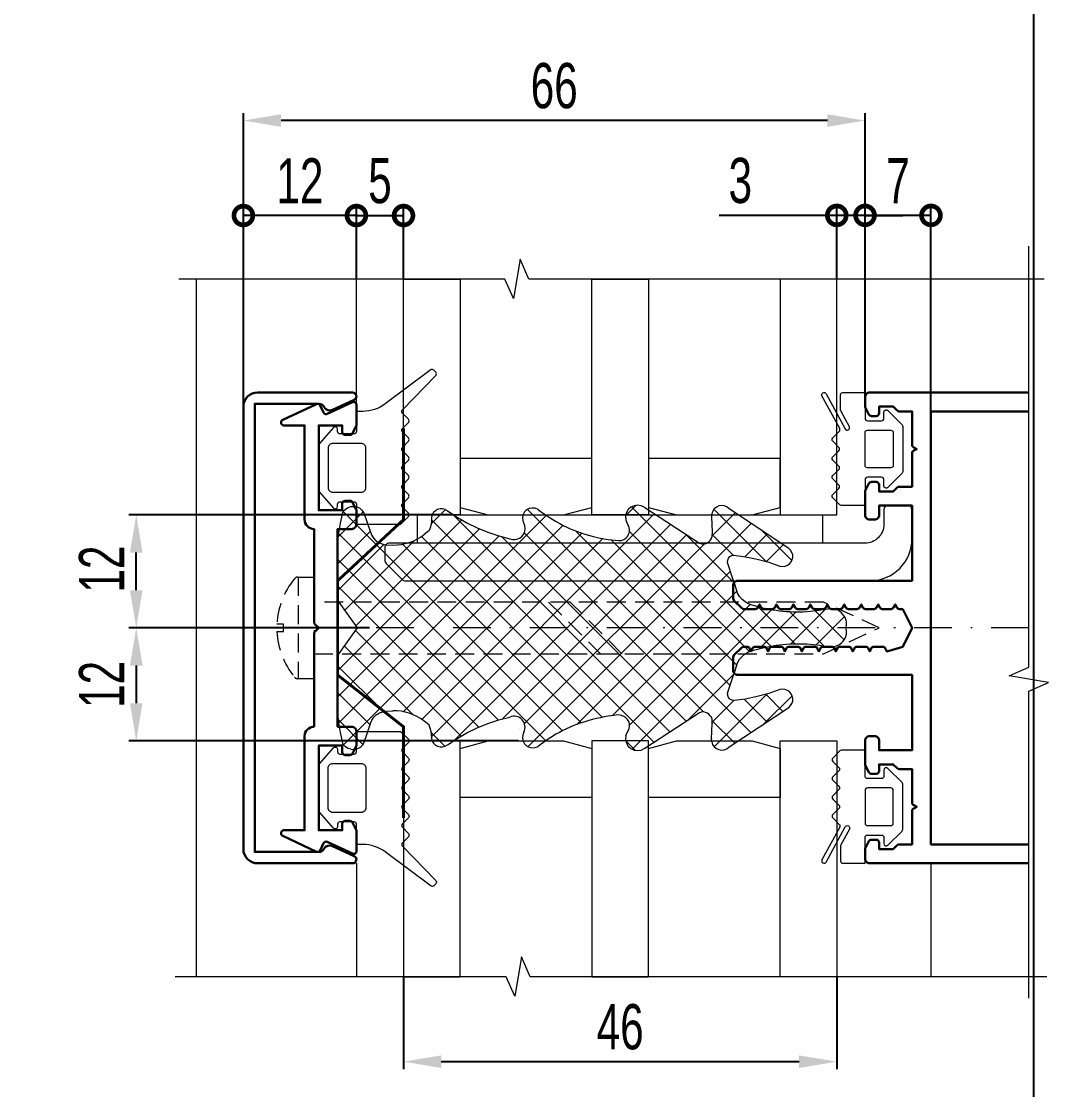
# Model space of a CAD drawing. Extents: x -37 to 8820, y -336 to 478.
# Drawn here: x 3477.8 to 3546, y 64.6 to 135.5 of the extents above; entities that cross this region are included whole.
import ezdxf

# ---------------------------------------------------------------- set-up
doc = ezdxf.new("R2010")
doc.units = 0
doc.header["$LTSCALE"] = 5
doc.linetypes.add('DASHDOT', pattern=[1, 0.5, -0.25, 0, -0.25])
doc.linetypes.add('HIDDEN', pattern=[0.375, 0.25, -0.125])
doc.layers.get('0').update_dxf_attribs({"linetype": 'CONTINUOUS', "lineweight": 30})
doc.layers.get('DEFPOINTS').update_dxf_attribs({"linetype": 'CONTINUOUS'})
for name, color, linetype, lineweight in [('1', 6, 'DASHDOT', 13), ('2', 3, 'HIDDEN', 13), ('Dimentions', 5, 'CONTINUOUS', 15), ('Glass', 5, 'CONTINUOUS', 20), ('Ал подклад', 7, 'CONTINUOUS', 20), ('Герлен', 7, 'CONTINUOUS', 60), ('Зигзаг', 1, 'CONTINUOUS', 15), ('Конструкции', 252, 'CONTINUOUS', 20), ('Подкладки', 1, 'CONTINUOUS', 20), ('Уплотнители', 1, 'CONTINUOUS', 20), ('Штриховка', 1, 'CONTINUOUS', 5)]:
    doc.layers.add(name, color=color, linetype=linetype, lineweight=lineweight)
doc.layers.add('Скрытые', color=14, linetype='CONTINUOUS', plot=False)
doc.styles.add('3', font='RUSS.SHX', dxfattribs={"width": 0.7, "height": 3})
doc.dimstyles.new('MX1_6', dxfattribs={"dimtxt": 3, "dimasz": 2.5, "dimexe": 0.5, "dimexo": 0, "dimgap": 0.8, "dimtad": 1, "dimlfac": 1.6, "dimdsep": 46, "dimtxsty": '3', "dimcen": 0, "dimclrd": 256, "dimclre": 256, "dimclrt": 256, "dimaunit": 1, "dimadec": 0, "dimazin": 0, "dimtfac": 1, "dimtmove": 0, "dimatfit": 1, "dimfxl": 1, "dimtvp": 1, "dimtolj": 1, "dimtzin": 0, "dimarcsym": 0})

# ---------------------------------------------------------------- blocks, each defined once
blk = doc.blocks.new('*D1373')
at = {"layer": 'DEFPOINTS', "color": 0, "linetype": 'Continuous', "transparency": 16777216}
for p in [(3485.462, 102.727), (3506.452, 102.727), (3500.93, 95.227)]:
    blk.add_point(p, dxfattribs=at)
at = {"layer": 'Dimentions', "linetype": 'Continuous', "lineweight": -2, "transparency": 16777216}
for p, q in [((3506.452, 102.727), (3484.962, 102.727)), ((3485.462, 97.727), (3485.462, 100.227)), ((3500.93, 95.227), (3484.962, 95.227))]:
    blk.add_line(p, q, dxfattribs=at)
at = {"layer": 'Dimentions', "linetype": 'Continuous', "transparency": 16777216}
for points in [[(3485.045, 100.227), (3485.878, 100.227), (3485.462, 102.727)], [(3485.045, 97.727), (3485.878, 97.727), (3485.462, 95.227)]]:
    blk.add_solid(points, dxfattribs=at)
at = {"layer": 'Dimentions', "linetype": 'Continuous', "transparency": 16777216, "insert": (3483.162, 99.133), "char_height": 3, "attachment_point": 5, "rotation": 90, "style": '3'}
blk.add_mtext('\\A1;12', dxfattribs=at)
blk = doc.blocks.new('*D1374')
at = {"layer": 'DEFPOINTS', "color": 0, "linetype": 'Continuous', "transparency": 16777216}
for p in [(3500.93, 95.227), (3485.462, 87.727), (3510.827, 87.727)]:
    blk.add_point(p, dxfattribs=at)
at = {"layer": 'Dimentions', "linetype": 'Continuous', "lineweight": -2, "transparency": 16777216}
for p, q in [((3500.93, 95.227), (3484.962, 95.227)), ((3485.462, 92.727), (3485.462, 90.227)), ((3510.827, 87.727), (3484.962, 87.727))]:
    blk.add_line(p, q, dxfattribs=at)
at = {"layer": 'Dimentions', "linetype": 'Continuous', "transparency": 16777216}
for points in [[(3485.045, 92.727), (3485.878, 92.727), (3485.462, 95.227)], [(3485.045, 90.227), (3485.878, 90.227), (3485.462, 87.727)]]:
    blk.add_solid(points, dxfattribs=at)
at = {"layer": 'Dimentions', "linetype": 'Continuous', "transparency": 16777216, "insert": (3483.162, 91.477), "char_height": 3, "attachment_point": 5, "rotation": 90, "style": '3'}
blk.add_mtext('\\A1;12', dxfattribs=at)
blk = doc.blocks.new('_DotSmall')
at = {"color": 0, "linetype": 'ByBlock', "const_width": 0.5}
blk.add_lwpolyline([(-0.0625, 0, 1), (0.0625, 0, 1)], format="xyb", close=True, dxfattribs=at)
blk = doc.blocks.new('*D1380')
at = {"layer": 'DEFPOINTS', "color": 0, "linetype": 'Continuous', "transparency": 16777216}
for p in [(3503.196, 122.601), (3500.071, 118.382), (3503.196, 118.382)]:
    blk.add_point(p, dxfattribs=at)
at = {"layer": 'Dimentions', "linetype": 'Continuous', "lineweight": -2, "transparency": 16777216}
for p, q in [((3500.071, 118.382), (3500.071, 123.101)), ((3503.196, 118.382), (3503.196, 123.101)), ((3500.071, 122.601), (3503.196, 122.601))]:
    blk.add_line(p, q, dxfattribs=at)
at = {"layer": 'Dimentions', "linetype": 'Continuous', "lineweight": -2, "transparency": 16777216, "xscale": 2.5, "yscale": 2.5, "zscale": 2.5, "rotation": 180}
blk.add_blockref('_DotSmall', (3500.071, 122.601), dxfattribs=at)
at = {"layer": 'Dimentions', "linetype": 'Continuous', "lineweight": -2, "transparency": 16777216, "xscale": 2.5, "yscale": 2.5, "zscale": 2.5}
blk.add_blockref('_DotSmall', (3503.196, 122.601), dxfattribs=at)
at = {"layer": 'Dimentions', "linetype": 'Continuous', "transparency": 16777216, "insert": (3501.633, 124.901), "char_height": 3, "attachment_point": 5, "style": '3'}
blk.add_mtext('\\A1;5', dxfattribs=at)
blk = doc.blocks.new('*D1381')
at = {"layer": 'DEFPOINTS', "color": 0, "linetype": 'Continuous', "transparency": 16777216}
for p in [(3503.196, 72.072), (3531.946, 72.072), (3503.196, 66.431)]:
    blk.add_point(p, dxfattribs=at)
at = {"layer": 'Dimentions', "linetype": 'Continuous', "lineweight": -2, "transparency": 16777216}
for p, q in [((3503.196, 72.072), (3503.196, 65.931)), ((3531.946, 72.072), (3531.946, 65.931)), ((3529.446, 66.431), (3505.696, 66.431))]:
    blk.add_line(p, q, dxfattribs=at)
at = {"layer": 'Dimentions', "linetype": 'Continuous', "transparency": 16777216}
for points in [[(3505.696, 66.848), (3505.696, 66.015), (3503.196, 66.431)], [(3529.446, 66.848), (3529.446, 66.015), (3531.946, 66.431)]]:
    blk.add_solid(points, dxfattribs=at)
at = {"layer": 'Dimentions', "linetype": 'Continuous', "transparency": 16777216, "insert": (3517.571, 68.731), "char_height": 3, "attachment_point": 5, "style": '3'}
blk.add_mtext('\\A1;46', dxfattribs=at)
blk = doc.blocks.new('*D1382')
at = {"layer": 'DEFPOINTS', "color": 0, "linetype": 'Continuous', "transparency": 16777216}
for p in [(3531.946, 122.61), (3531.946, 118.382), (3533.821, 110.54)]:
    blk.add_point(p, dxfattribs=at)
at = {"layer": 'Dimentions', "linetype": 'Continuous', "lineweight": -2, "transparency": 16777216}
for p, q in [((3531.946, 118.382), (3531.946, 123.11)), ((3533.821, 110.54), (3533.821, 123.11)), ((3531.946, 122.61), (3524.146, 122.61)), ((3533.821, 122.61), (3531.946, 122.61)), ((3533.821, 122.61), (3536.321, 122.61))]:
    blk.add_line(p, q, dxfattribs=at)
at = {"layer": 'Dimentions', "linetype": 'Continuous', "lineweight": -2, "transparency": 16777216, "xscale": 2.5, "yscale": 2.5, "zscale": 2.5}
blk.add_blockref('_DotSmall', (3531.946, 122.61), dxfattribs=at)
at = {"layer": 'Dimentions', "linetype": 'Continuous', "lineweight": -2, "transparency": 16777216, "xscale": 2.5, "yscale": 2.5, "zscale": 2.5, "rotation": 180}
blk.add_blockref('_DotSmall', (3533.821, 122.61), dxfattribs=at)
at = {"layer": 'Dimentions', "linetype": 'Continuous', "transparency": 16777216, "insert": (3525.546, 124.91), "char_height": 3, "attachment_point": 5, "style": '3'}
blk.add_mtext('\\A1;3', dxfattribs=at)
blk = doc.blocks.new('*D1383')
at = {"layer": 'DEFPOINTS', "color": 0, "linetype": 'Continuous', "transparency": 16777216}
for p in [(3492.571, 128.906), (3533.821, 118.84), (3492.571, 108.164)]:
    blk.add_point(p, dxfattribs=at)
at = {"layer": 'Dimentions', "linetype": 'Continuous', "lineweight": -2, "transparency": 16777216}
for p, q in [((3492.571, 108.164), (3492.571, 129.406)), ((3533.821, 118.84), (3533.821, 129.406)), ((3531.321, 128.906), (3495.071, 128.906))]:
    blk.add_line(p, q, dxfattribs=at)
at = {"layer": 'Dimentions', "linetype": 'Continuous', "transparency": 16777216}
for points in [[(3495.071, 129.322), (3495.071, 128.489), (3492.571, 128.906)], [(3531.321, 129.322), (3531.321, 128.489), (3533.821, 128.906)]]:
    blk.add_solid(points, dxfattribs=at)
at = {"layer": 'Dimentions', "linetype": 'Continuous', "transparency": 16777216, "insert": (3513.196, 131.206), "char_height": 3, "attachment_point": 5, "style": '3'}
blk.add_mtext('\\A1;66', dxfattribs=at)
blk = doc.blocks.new('*D1384')
at = {"layer": 'DEFPOINTS', "color": 0, "linetype": 'Continuous', "transparency": 16777216}
for p in [(3492.571, 122.601), (3500.071, 118.382), (3492.571, 108.164)]:
    blk.add_point(p, dxfattribs=at)
at = {"layer": 'Dimentions', "linetype": 'Continuous', "lineweight": -2, "transparency": 16777216}
for p, q in [((3492.571, 108.164), (3492.571, 123.101)), ((3500.071, 118.382), (3500.071, 123.101)), ((3500.071, 122.601), (3492.571, 122.601))]:
    blk.add_line(p, q, dxfattribs=at)
at = {"layer": 'Dimentions', "linetype": 'Continuous', "lineweight": -2, "transparency": 16777216, "xscale": 2.5, "yscale": 2.5, "zscale": 2.5, "rotation": 180}
blk.add_blockref('_DotSmall', (3492.571, 122.601), dxfattribs=at)
at = {"layer": 'Dimentions', "linetype": 'Continuous', "lineweight": -2, "transparency": 16777216, "xscale": 2.5, "yscale": 2.5, "zscale": 2.5}
blk.add_blockref('_DotSmall', (3500.071, 122.601), dxfattribs=at)
at = {"layer": 'Dimentions', "linetype": 'Continuous', "transparency": 16777216, "insert": (3496.321, 124.901), "char_height": 3, "attachment_point": 5, "style": '3'}
blk.add_mtext('\\A1;12', dxfattribs=at)
blk = doc.blocks.new('*D1385')
at = {"layer": 'DEFPOINTS', "color": 0, "linetype": 'Continuous', "transparency": 16777216}
for p in [(3533.821, 122.61), (3533.821, 118.84), (3538.196, 109.602)]:
    blk.add_point(p, dxfattribs=at)
at = {"layer": 'Dimentions', "linetype": 'Continuous', "lineweight": -2, "transparency": 16777216}
for p, q in [((3533.821, 118.84), (3533.821, 123.11)), ((3538.196, 109.602), (3538.196, 123.11)), ((3538.196, 122.61), (3533.821, 122.61))]:
    blk.add_line(p, q, dxfattribs=at)
at = {"layer": 'Dimentions', "linetype": 'Continuous', "lineweight": -2, "transparency": 16777216, "xscale": 2.5, "yscale": 2.5, "zscale": 2.5, "rotation": 180}
blk.add_blockref('_DotSmall', (3533.821, 122.61), dxfattribs=at)
at = {"layer": 'Dimentions', "linetype": 'Continuous', "lineweight": -2, "transparency": 16777216, "xscale": 2.5, "yscale": 2.5, "zscale": 2.5}
blk.add_blockref('_DotSmall', (3538.196, 122.61), dxfattribs=at)
at = {"layer": 'Dimentions', "linetype": 'Continuous', "transparency": 16777216, "insert": (3536.008, 124.91), "char_height": 3, "attachment_point": 5, "style": '3'}
blk.add_mtext('\\A1;7', dxfattribs=at)
blk = doc.blocks.new('8')
at = {"layer": 'Уплотнители'}
for points in [[(4.564, -0.453), (4.374, -0.399), (4.197, -0.29), (4.061, -0.14), (3.871, 0.649), (3.735, 1.451), (3.68, 2.268), (3.68, 5.737), (5, 7.6), (3.68, 9.464), (3.68, 12.933), (3.735, 13.749), (3.871, 14.552), (4.061, 15.341), (4.197, 15.49), (4.374, 15.599), (4.564, 15.667), (4.768, 15.667), (4.959, 15.626), (5.149, 15.545), (5.299, 15.409), (5.421, 15.245), (5.653, 14.606), (5.857, 13.953), (5.952, 13.735), (6.088, 13.531), (6.251, 13.368), (6.455, 13.246), (6.673, 13.164), (6.904, 13.123), (7.353, 13.096)], [(5.421, 15.245), (5.421, 15.232)], [(10.822, 15.449), (10.972, 15.368), (11.611, 14.946), (12.264, 14.565), (12.944, 14.239), (13.651, 13.953), (14.372, 13.708), (15.107, 13.518), (15.297, 13.463)], [(16.998, 15.463), (17.134, 15.354), (17.719, 14.946)], [(24.058, 15.585), (27.69, 13.218), (27.853, 13.178)], [(28.506, 15.164), (28.493, 14.973), (28.533, 13.953), (28.547, 13.79)], [(28.493, 14.973), (28.493, 14.96)], [(33.73, 12.756), (33.621, 12.878), (29.663, 15.504)], [(9.91, 14.756), (9.91, 14.769), (9.91, 14.688), (9.897, 14.47), (9.829, 14.252), (9.747, 14.062), (9.407, 13.776)], [(9.91, 14.688), (9.91, 14.674)], [(15.964, 14.701), (16.032, 14.538), (16.1, 14.347)], [(22.806, 14.769), (22.874, 14.579), (22.97, 14.429)], [(5.857, 13.953), (5.857, 13.939)], [(28.533, 13.953), (28.533, 13.939)], [(21.637, 13.463), (22.344, 13.395), (22.521, 13.409)], [(27.69, 13.218), (27.69, 13.205)], [(37.457, 7.369), (37.43, 7.6), (37.457, 7.831)], [(37.43, 7.6), (37.43, 7.587)], [(30.207, 5.288), (30.207, 5.274)], [(29.894, 4.267), (29.894, 4.254)], [(3.68, 3.084), (3.68, 3.07)], [(29.554, 3.261), (29.554, 3.247)], [(29.663, -0.303), (33.621, 2.322), (33.73, 2.445)], [(5.421, -0.045), (5.653, 0.594), (5.857, 1.247), (5.952, 1.465), (6.088, 1.669), (6.251, 1.832), (6.455, 1.955), (6.673, 2.036), (6.904, 2.077), (7.353, 2.104)], [(9.91, 0.418), (9.91, 0.431), (9.91, 0.513), (9.897, 0.73), (9.829, 0.948), (9.747, 1.139), (9.407, 1.424)], [(10.822, -0.249), (10.972, -0.154), (11.611, 0.254), (12.264, 0.635), (12.944, 0.962), (13.651, 1.247), (14.372, 1.492), (15.107, 1.683)], [(22.521, 1.792), (22.344, 1.819), (21.637, 1.737)], [(24.058, -0.385), (27.69, 1.982), (27.853, 2.023)], [(28.506, 0.037), (28.493, 0.227), (28.533, 1.247), (28.547, 1.424)], [(22.806, 0.431), (22.874, 0.622), (22.97, 0.771)], [(28.533, 1.247), (28.533, 1.234)], [(9.91, 0.513), (9.91, 0.499)], [(16.032, 0.662), (16.032, 0.676), (15.964, 0.499)], [(17.719, 0.254), (17.134, -0.154), (16.998, -0.263)], [(28.493, 0.227), (28.493, 0.214)]]:
    blk.add_lwpolyline(points, dxfattribs=at)
for points in [[(36.668, 8.838), (36.437, 8.865), (36.206, 8.838), (35.485, 8.729, -0.091156), (31.894, 8.92), (31.2, 9.11), (30.955, 9.192), (30.724, 9.328), (30.52, 9.491), (30.343, 9.682), (30.207, 9.913), (30.071, 10.43), (29.894, 10.933), (29.554, 11.94), (29.567, 12.089), (29.622, 12.225), (29.703, 12.334), (29.839, 12.402), (29.975, 12.429), (30.751, 12.321), (31.526, 12.157), (32.288, 11.953), (33.036, 11.695), (33.199, 11.668), (33.376, 11.695)], [(33.376, 3.506), (33.199, 3.533), (33.036, 3.506), (32.288, 3.247), (31.526, 3.043), (30.751, 2.88), (29.975, 2.771), (29.839, 2.798), (29.703, 2.866), (29.622, 2.989), (29.567, 3.111), (29.554, 3.261), (29.894, 4.267), (30.071, 4.771), (30.207, 5.288), (30.343, 5.519), (30.52, 5.709), (30.724, 5.873), (30.955, 6.009), (31.2, 6.09), (31.894, 6.281, -0.091156), (35.485, 6.471), (36.206, 6.362), (36.437, 6.335), (36.668, 6.362)]]:
    blk.add_lwpolyline(points, format="xyb", dxfattribs=at)
blk.add_arc((15.392, 1.016), 0.725, 331.99667, 113.16431, dxfattribs=at)
for points in [[(10.822, 15.449), (10.369, 15.667), (9.833, 15.267), (9.91, 14.769)], [(16.998, 15.463), (16.427, 15.767), (15.857, 15.321), (15.964, 14.701)], [(24.058, 15.585), (23.459, 16.04), (22.64, 15.46), (22.806, 14.769)], [(29.663, 15.504), (29.248, 15.908), (28.628, 15.716), (28.506, 15.164)], [(17.719, 14.946), (18.983, 14.136), (20.16, 13.714), (21.637, 13.463)], [(15.297, 13.463), (15.764, 13.391), (16.248, 13.874), (16.1, 14.347)], [(22.521, 13.409), (22.967, 13.534), (23.185, 14.019), (22.97, 14.429)], [(7.353, 13.096), (8.067, 13.091), (8.843, 13.335), (9.407, 13.776)], [(27.853, 13.178), (28.197, 13.147), (28.548, 13.438), (28.547, 13.79)], [(33.376, 11.695), (33.831, 11.794), (34.061, 12.406), (33.73, 12.756)], [(37.457, 7.831), (37.473, 8.291), (37.108, 8.76), (36.668, 8.838)], [(36.668, 6.362), (37.144, 6.495), (37.453, 6.867), (37.457, 7.369)], [(33.73, 2.445), (34.061, 2.795), (33.831, 3.407), (33.376, 3.506)], [(9.407, 1.424), (8.843, 1.865), (8.067, 2.11), (7.353, 2.104)], [(21.637, 1.737), (20.247, 1.506), (18.893, 1.044), (17.719, 0.254)], [(22.97, 0.771), (23.178, 1.188), (22.985, 1.656), (22.521, 1.792)], [(28.547, 1.424), (28.539, 1.77), (28.192, 2.053), (27.853, 2.023)], [(9.91, 0.431), (9.838, -0.072), (10.367, -0.465), (10.822, -0.249)], [(15.964, 0.499), (15.857, -0.121), (16.427, -0.566), (16.998, -0.263)], [(22.806, 0.431), (22.64, -0.26), (23.459, -0.84), (24.058, -0.385)], [(28.506, 0.037), (28.599, -0.505), (29.286, -0.692), (29.663, -0.303)], [(4.564, -0.453), (4.927, -0.512), (5.235, -0.363), (5.421, -0.045)]]:
    blk.add_open_spline(points, degree=3, dxfattribs=at)

msp = doc.modelspace()

# ---------------------------------------------------------------- hatches: boundary and pattern name
at = {"layer": 'Штриховка', "lineweight": 5}
h = msp.add_hatch(dxfattribs=at)
h.set_pattern_fill('NET', color=256, scale=10, angle=45, style=0)
h.set_pattern_definition([(45, (-3595.949, 2264.2506), (-0.88388348, 0.88388348), []), (135, (-3595.949, 2264.2506), (-0.88388348, -0.88388348), [])])
h.paths.add_polyline_path([(3501.936, 100.7693), (3501.8136, 100.7909), (3501.5959, 100.8726), (3501.3919, 100.995), (3501.2286, 101.1582), (3501.0926, 101.3623), (3500.9974, 101.5799), (3500.7933, 102.2329), (3500.5621, 102.8723), (3500.4396, 103.0355), (3500.29, 103.1715), (3500.0996, 103.2532), (3499.9091, 103.294), (3499.7051, 103.294), (3499.5146, 103.2259), (3499.3378, 103.1171), (3499.2017, 102.9675), (3499.0113, 102.1785), (3498.8753, 101.3759), (3498.8208, 100.5597), (3498.8208, 97.0908), (3500.1404, 95.2272), (3501.936, 95.2272)])
edge = h.paths.add_edge_path()
edge.add_line((3508.0847, 101.8656), (3507.4046, 102.1921))
edge.add_line((3507.4046, 102.1921), (3506.7516, 102.573))
edge.add_line((3506.7516, 102.573), (3506.1123, 102.9947))
edge.add_line((3506.1123, 102.9947), (3505.9626, 103.0763))
edge.add_spline(control_points=[(3505.9626, 103.0763), (3505.5099, 103.2944), (3504.9741, 102.8942), (3505.0512, 102.3961)], knot_values=[0, 0, 0, 0, 1, 1, 1, 1], degree=3, periodic=0)
edge.add_line((3505.0512, 102.3961), (3505.0512, 102.3825))
edge.add_line((3505.0512, 102.3825), (3505.0512, 102.3145))
edge.add_line((3505.0512, 102.3145), (3505.0376, 102.0969))
edge.add_line((3505.0376, 102.0969), (3504.9696, 101.8792))
edge.add_line((3504.9696, 101.8792), (3504.888, 101.6888))
edge.add_line((3504.888, 101.6888), (3504.5479, 101.4031))
edge.add_spline(control_points=[(3504.5479, 101.4031), (3503.9838, 100.9621), (3503.2077, 100.7175), (3502.4938, 100.7229)], knot_values=[0, 0, 0, 0, 1, 1, 1, 1], degree=3, periodic=0)
edge.add_line((3502.4938, 100.7229), (3502.0448, 100.7501))
edge.add_line((3502.0448, 100.7501), (3501.936, 100.7693))
edge.add_line((3501.936, 100.7693), (3501.936, 95.2272))
edge.add_line((3501.936, 95.2272), (3508.0847, 95.2272))
edge.add_line((3508.0847, 95.2272), (3508.0847, 101.8656))
edge = h.paths.add_edge_path()
edge.add_line((3525.0346, 98.56), (3524.6945, 99.5666))
edge.add_line((3524.6945, 99.5666), (3524.7081, 99.7163))
edge.add_line((3524.7081, 99.7163), (3524.7625, 99.8523))
edge.add_line((3524.7625, 99.8523), (3524.8441, 99.9611))
edge.add_line((3524.8441, 99.9611), (3524.9802, 100.0291))
edge.add_line((3524.9802, 100.0291), (3525.1162, 100.0564))
edge.add_line((3525.1162, 100.0564), (3525.8916, 99.9475))
edge.add_line((3525.8916, 99.9475), (3526.667, 99.7843))
edge.add_line((3526.667, 99.7843), (3527.4288, 99.5802))
edge.add_line((3527.4288, 99.5802), (3528.1769, 99.3218))
edge.add_line((3528.1769, 99.3218), (3528.3402, 99.2946))
edge.add_line((3528.3402, 99.2946), (3528.517, 99.3218))
edge.add_spline(control_points=[(3528.517, 99.3218), (3528.9718, 99.4209), (3529.2013, 100.0328), (3528.8707, 100.3828)], knot_values=[0, 0, 0, 0, 1, 1, 1, 1], degree=3, periodic=0)
edge.add_line((3528.8707, 100.3828), (3528.7619, 100.5053))
edge.add_line((3528.7619, 100.5053), (3524.8033, 103.1307))
edge.add_spline(control_points=[(3524.8033, 103.1307), (3524.3884, 103.5345), (3523.7683, 103.3429), (3523.647, 102.7906)], knot_values=[0, 0, 0, 0, 1, 1, 1, 1], degree=3, periodic=0)
edge.add_line((3523.647, 102.7906), (3523.6334, 102.6002))
edge.add_line((3523.6334, 102.6002), (3523.6742, 101.5799))
edge.add_line((3523.6742, 101.5799), (3523.6878, 101.4167))
edge.add_spline(control_points=[(3523.6878, 101.4167), (3523.6892, 101.0646), (3523.3375, 100.7744), (3522.9941, 100.8045)], knot_values=[0, 0, 0, 0, 1, 1, 1, 1], degree=3, periodic=0)
edge.add_line((3523.0139, 100.7996), (3522.8308, 100.8454))
edge.add_line((3522.8308, 100.8454), (3519.1987, 103.2123))
edge.add_spline(control_points=[(3519.1987, 103.2123), (3518.5997, 103.6669), (3517.781, 103.0872), (3517.9472, 102.3961)], knot_values=[0, 0, 0, 0, 1, 1, 1, 1], degree=3, periodic=0)
edge.add_line((3517.9472, 102.3961), (3518.0152, 102.2057))
edge.add_line((3518.0152, 102.2057), (3518.1104, 102.0561))
edge.add_spline(control_points=[(3518.1104, 102.0561), (3518.3256, 101.6457), (3518.1079, 101.161), (3517.6615, 101.0358)], knot_values=[0, 0, 0, 0, 1, 1, 1, 1], degree=3, periodic=0)
edge.add_line((3517.6615, 101.0358), (3517.4847, 101.0222))
edge.add_line((3517.4847, 101.0222), (3516.7773, 101.0902))
edge.add_spline(control_points=[(3516.7773, 101.0902), (3515.3011, 101.341), (3514.1237, 101.7624), (3512.8595, 102.573)], knot_values=[0, 0, 0, 0, 1, 1, 1, 1], degree=3, periodic=0)
edge.add_line((3512.8595, 102.573), (3512.2746, 102.9811))
edge.add_line((3512.2746, 102.9811), (3512.1386, 103.0899))
edge.add_spline(control_points=[(3512.1386, 103.0899), (3511.5674, 103.3937), (3510.9979, 102.948), (3511.1047, 102.3281)], knot_values=[0, 0, 0, 0, 1, 1, 1, 1], degree=3, periodic=0)
edge.add_line((3511.1047, 102.3281), (3511.1727, 102.1649))
edge.add_line((3511.1727, 102.1649), (3511.2407, 101.9744))
edge.add_spline(control_points=[(3511.2407, 101.9744), (3511.3888, 101.5013), (3510.9052, 101.0179), (3510.4381, 101.0902)], knot_values=[0, 0, 0, 0, 1, 1, 1, 1], degree=3, periodic=0)
edge.add_line((3510.4526, 101.0861), (3510.2477, 101.1446))
edge.add_line((3510.2477, 101.1446), (3509.5131, 101.3351))
edge.add_line((3509.5131, 101.3351), (3508.7921, 101.5799))
edge.add_line((3508.7921, 101.5799), (3508.0847, 101.8656))
edge.add_line((3508.0847, 101.8656), (3508.0847, 88.5887))
edge.add_line((3508.0847, 88.5887), (3508.7921, 88.8744))
edge.add_line((3508.7921, 88.8744), (3509.5131, 89.1192))
edge.add_line((3509.5131, 89.1192), (3510.2477, 89.3097))
edge.add_arc((3510.5328, 88.6433), 0.7248, -28.003331, 113.164313, ccw=False)
edge.add_line((3511.1727, 88.303), (3511.1047, 88.1262))
edge.add_spline(control_points=[(3511.1047, 88.1262), (3510.9979, 87.5063), (3511.5674, 87.0606), (3512.1386, 87.3644)], knot_values=[0, 0, 0, 0, 1, 1, 1, 1], degree=3, periodic=0)
edge.add_line((3512.1386, 87.3644), (3512.2746, 87.4732))
edge.add_line((3512.2746, 87.4732), (3512.8595, 87.8813))
edge.add_spline(control_points=[(3512.8595, 87.8813), (3514.034, 88.6712), (3515.3882, 89.1326), (3516.7773, 89.3641)], knot_values=[0, 0, 0, 0, 1, 1, 1, 1], degree=3, periodic=0)
edge.add_line((3516.7773, 89.3641), (3517.4847, 89.4457))
edge.add_line((3517.4847, 89.4457), (3517.6615, 89.4185))
edge.add_spline(control_points=[(3517.6615, 89.4185), (3518.1259, 89.2827), (3518.319, 88.8154), (3518.1104, 88.3983)], knot_values=[0, 0, 0, 0, 1, 1, 1, 1], degree=3, periodic=0)
edge.add_line((3518.1104, 88.3983), (3518.0152, 88.2486))
edge.add_line((3518.0152, 88.2486), (3517.9472, 88.0582))
edge.add_spline(control_points=[(3517.9472, 88.0582), (3517.781, 87.3671), (3518.5997, 86.7874), (3519.1987, 87.242)], knot_values=[0, 0, 0, 0, 1, 1, 1, 1], degree=3, periodic=0)
edge.add_line((3519.1987, 87.242), (3522.8308, 89.609))
edge.add_line((3522.8308, 89.609), (3522.9941, 89.6498))
edge.add_spline(control_points=[(3522.9941, 89.6498), (3523.3332, 89.6795), (3523.6797, 89.3974), (3523.6878, 89.0512)], knot_values=[0, 0, 0, 0, 1, 1, 1, 1], degree=3, periodic=0)
edge.add_line((3523.6878, 89.0512), (3523.6742, 88.8744))
edge.add_line((3523.6742, 88.8744), (3523.6334, 87.8541))
edge.add_line((3523.6334, 87.8541), (3523.647, 87.6637))
edge.add_spline(control_points=[(3523.647, 87.6637), (3523.74, 87.1223), (3524.4265, 86.9352), (3524.8033, 87.3236)], knot_values=[0, 0, 0, 0, 1, 1, 1, 1], degree=3, periodic=0)
edge.add_line((3524.8033, 87.3236), (3528.7619, 89.949))
edge.add_line((3528.7619, 89.949), (3528.8707, 90.0715))
edge.add_spline(control_points=[(3528.8707, 90.0715), (3529.2013, 90.4215), (3528.9718, 91.0335), (3528.517, 91.1325)], knot_values=[0, 0, 0, 0, 1, 1, 1, 1], degree=3, periodic=0)
edge.add_line((3528.517, 91.1325), (3528.3402, 91.1597))
edge.add_line((3528.3402, 91.1597), (3528.1769, 91.1325))
edge.add_line((3528.1769, 91.1325), (3527.4288, 90.8741))
edge.add_line((3527.4288, 90.8741), (3526.667, 90.67))
edge.add_line((3526.667, 90.67), (3525.8916, 90.5068))
edge.add_line((3525.8916, 90.5068), (3525.1162, 90.398))
edge.add_line((3525.1162, 90.398), (3524.9802, 90.4252))
edge.add_line((3524.9802, 90.4252), (3524.8441, 90.4932))
edge.add_line((3524.8441, 90.4932), (3524.7625, 90.6156))
edge.add_line((3524.7625, 90.6156), (3524.7081, 90.738))
edge.add_line((3524.7081, 90.738), (3524.6945, 90.8877))
edge.add_line((3524.6945, 90.8877), (3525.0346, 91.8943))
edge.add_line((3525.0346, 91.8943), (3525.2114, 92.3976))
edge.add_line((3525.2114, 92.3976), (3525.3474, 92.9146))
edge.add_line((3525.3474, 92.9146), (3525.4835, 93.1458))
edge.add_line((3525.4835, 93.1458), (3525.6603, 93.3363))
edge.add_line((3525.6603, 93.3363), (3525.8644, 93.4995))
edge.add_line((3525.8644, 93.4995), (3526.0956, 93.6356))
edge.add_line((3526.0956, 93.6356), (3526.3405, 93.7172))
edge.add_line((3526.3405, 93.7172), (3527.0343, 93.9076))
edge.add_arc((3529.3479, 84.2353), 9.9451, 82.618691, 103.452448, ccw=False)
edge.add_line((3530.6256, 94.0981), (3531.3465, 93.9892))
edge.add_line((3531.3465, 93.9892), (3531.5778, 93.962))
edge.add_line((3531.5778, 93.962), (3531.8091, 93.9892))
edge.add_spline(control_points=[(3531.8091, 93.9892), (3532.2843, 94.1217), (3532.5935, 94.4944), (3532.598, 94.9959)], knot_values=[0, 0, 0, 0, 1, 1, 1, 1], degree=3, periodic=0)
edge.add_line((3532.598, 94.9959), (3532.5708, 95.2272))
edge.add_line((3532.5708, 95.2272), (3532.598, 95.4584))
edge.add_spline(control_points=[(3532.598, 95.4584), (3532.6139, 95.9175), (3532.2491, 96.3866), (3531.8091, 96.4651)], knot_values=[0, 0, 0, 0, 1, 1, 1, 1], degree=3, periodic=0)
edge.add_line((3531.8091, 96.4651), (3531.5778, 96.4923))
edge.add_line((3531.5778, 96.4923), (3531.3465, 96.4651))
edge.add_line((3531.3465, 96.4651), (3530.6256, 96.3562))
edge.add_arc((3529.3479, 106.219), 9.9451, 256.547552, 277.381309, ccw=False)
edge.add_line((3527.0343, 96.5467), (3526.3405, 96.7371))
edge.add_line((3526.3405, 96.7371), (3526.0956, 96.8187))
edge.add_line((3526.0956, 96.8187), (3525.8644, 96.9548))
edge.add_line((3525.8644, 96.9548), (3525.6603, 97.118))
edge.add_line((3525.6603, 97.118), (3525.4835, 97.3085))
edge.add_line((3525.4835, 97.3085), (3525.3474, 97.5397))
edge.add_line((3525.3474, 97.5397), (3525.2114, 98.0567))
edge.add_line((3525.2114, 98.0567), (3525.0346, 98.56))
edge = h.paths.add_edge_path()
edge.add_line((3508.0847, 95.2272), (3501.936, 95.2272))
edge.add_line((3501.936, 95.2272), (3501.936, 89.685))
edge.add_line((3501.936, 89.685), (3502.0448, 89.7042))
edge.add_line((3502.0448, 89.7042), (3502.4938, 89.7314))
edge.add_spline(control_points=[(3502.4938, 89.7314), (3503.2077, 89.7368), (3503.984, 89.4922), (3504.5479, 89.0512)], knot_values=[0, 0, 0, 0, 1, 1, 1, 1], degree=3, periodic=0)
edge.add_line((3504.5479, 89.0512), (3504.888, 88.7655))
edge.add_line((3504.888, 88.7655), (3504.9696, 88.5751))
edge.add_line((3504.9696, 88.5751), (3505.0376, 88.3574))
edge.add_line((3505.0376, 88.3574), (3505.0512, 88.1398))
edge.add_line((3505.0512, 88.1398), (3505.0512, 88.1262))
edge.add_line((3505.0512, 88.1262), (3505.0512, 88.0582))
edge.add_spline(control_points=[(3505.0512, 88.0582), (3504.9784, 87.5546), (3505.508, 87.1619), (3505.9626, 87.378)], knot_values=[0, 0, 0, 0, 1, 1, 1, 1], degree=3, periodic=0)
edge.add_line((3505.9626, 87.378), (3506.1123, 87.4732))
edge.add_line((3506.1123, 87.4732), (3506.7516, 87.8813))
edge.add_line((3506.7516, 87.8813), (3507.4046, 88.2622))
edge.add_line((3507.4046, 88.2622), (3508.0847, 88.5887))
edge.add_line((3508.0847, 88.5887), (3508.0847, 95.2272))
edge = h.paths.add_edge_path()
edge.add_line((3501.936, 95.2272), (3500.1404, 95.2272))
edge.add_line((3500.1404, 95.2272), (3498.8208, 93.3635))
edge.add_line((3498.8208, 93.3635), (3498.8208, 93.3499))
edge.add_line((3498.8208, 93.3499), (3498.8208, 89.8946))
edge.add_line((3498.8208, 89.8946), (3498.8753, 89.0784))
edge.add_line((3498.8753, 89.0784), (3499.0113, 88.2758))
edge.add_line((3499.0113, 88.2758), (3499.2017, 87.4868))
edge.add_line((3499.2017, 87.4868), (3499.3378, 87.3372))
edge.add_line((3499.3378, 87.3372), (3499.5146, 87.2284))
edge.add_line((3499.5146, 87.2284), (3499.7051, 87.1739))
edge.add_spline(control_points=[(3499.7051, 87.1739), (3500.0678, 87.1145), (3500.3757, 87.2637), (3500.5621, 87.5821)], knot_values=[0, 0, 0, 0, 1, 1, 1, 1], degree=3, periodic=0)
edge.add_line((3500.5621, 87.5821), (3500.7933, 88.2214))
edge.add_line((3500.7933, 88.2214), (3500.9974, 88.8744))
edge.add_line((3500.9974, 88.8744), (3501.0926, 89.092))
edge.add_line((3501.0926, 89.092), (3501.2286, 89.2961))
edge.add_line((3501.2286, 89.2961), (3501.3919, 89.4593))
edge.add_line((3501.3919, 89.4593), (3501.5959, 89.5817))
edge.add_line((3501.5959, 89.5817), (3501.8136, 89.6634))
edge.add_line((3501.8136, 89.6634), (3501.936, 89.685))
edge.add_line((3501.936, 89.685), (3501.936, 95.2272))

# ---------------------------------------------------------------- linework, layer by layer
for points in [[(3492.5708, 80.5397), (3492.5708, 109.9147, -0.4142136), (3493.5083, 110.8522), (3499.8208, 110.8522, -0.8025849), (3499.9265, 110.3756), (3498.4898, 109.7056, -0.4015594), (3497.9168, 109.9002, 0.2797393), (3497.5841, 110.1022), (3493.3208, 110.1022), (3493.3208, 80.3522), (3497.5841, 80.3522, 0.2797393), (3497.9168, 80.5541, -0.4015594), (3498.4898, 80.7487), (3499.9265, 80.0787, -0.8025849), (3499.8208, 79.6022), (3493.5083, 79.6022, -0.4142136)], [(3497.2583, 88.6647), (3497.2583, 94.837, -0.1989124), (3497.3133, 94.9696), (3497.5708, 95.2272), (3497.3133, 95.4847, -0.1989124), (3497.2583, 95.6173), (3497.2583, 101.7897, -0.4142136), (3496.6333, 102.4147), (3496.6333, 108.6647), (3495.2583, 108.6647, -0.4142136), (3495.0708, 108.8522), (3495.0708, 108.8711, -0.2914734), (3495.1791, 109.0411), (3497.4169, 110.0846, -0.4142136), (3497.6661, 109.9939), (3497.8861, 109.5221, 0.4142136), (3498.1353, 109.4314), (3499.8041, 110.2096, -0.5486188), (3500.0708, 110.0397), (3500.0708, 108.7089, -0.1164338), (3500.051, 108.6251), (3499.8102, 108.1433, -0.284079), (3499.6425, 108.0397), (3499.3208, 108.0397, -0.4142136), (3499.1333, 108.2272), (3499.1333, 108.6647), (3497.5708, 108.6647), (3497.5708, 103.0397), (3499.1333, 103.0397), (3499.1333, 103.4772, -0.4142136), (3499.3208, 103.6647), (3499.6425, 103.6647, -0.284079), (3499.8102, 103.561), (3500.051, 103.0792, -0.1164338), (3500.0708, 102.9954), (3500.0708, 102.1022, -0.4142136), (3499.7583, 101.7897), (3498.8208, 101.7897), (3498.8208, 88.6647), (3499.7583, 88.6647, -0.4142136), (3500.0708, 88.3522), (3500.0708, 87.4589, -0.1164338), (3500.051, 87.3751), (3499.8102, 86.8933, -0.284079), (3499.6425, 86.7897), (3499.3208, 86.7897, -0.4142136), (3499.1333, 86.9772), (3499.1333, 87.4147), (3497.5708, 87.4147), (3497.5708, 81.7897), (3499.1333, 81.7897), (3499.1333, 82.2272, -0.4142136), (3499.3208, 82.4147), (3499.6425, 82.4147, -0.284079), (3499.8102, 82.311), (3500.051, 81.8292, -0.1164338), (3500.0708, 81.7454), (3500.0708, 80.4147, -0.5486188), (3499.8041, 80.2447), (3498.1353, 81.0229, 0.4142136), (3497.8861, 80.9322), (3497.6661, 80.4604, -0.4142136), (3497.4169, 80.3697), (3495.1791, 81.4132, -0.2914734), (3495.0708, 81.5832), (3495.0708, 81.6022, -0.4142136), (3495.2583, 81.7897), (3496.6333, 81.7897), (3496.6333, 88.0397, -0.4142136)]]:
    msp.add_lwpolyline(points, format="xyb", close=True)
msp.add_lwpolyline([(3544.686, 79.6022), (3534.1333, 79.6022, -0.4142136), (3533.8208, 79.9147), (3533.8208, 80.4954, -0.1164338), (3533.8406, 80.5792), (3534.0815, 81.061, -0.284079), (3534.2492, 81.1647), (3534.5708, 81.1647, -0.4142136), (3534.7583, 80.9772), (3534.7583, 80.5397), (3535.6958, 80.5397), (3535.9534, 80.7972, -0.1989124), (3536.086, 80.8522), (3536.9458, 80.8522), (3536.9458, 83.08, -0.284079), (3537.0495, 83.2477), (3537.2583, 83.3522), (3537.0495, 83.4566, -0.284079), (3536.9458, 83.6243), (3536.9458, 85.8522), (3536.086, 85.8522, -0.1989124), (3535.9534, 85.9071), (3535.6958, 86.1647), (3534.7583, 86.1647), (3534.7583, 85.7272, -0.4142136), (3534.5708, 85.5397), (3534.2492, 85.5397, -0.284079), (3534.0815, 85.6433), (3533.8406, 86.1251, -0.1164338), (3533.8208, 86.2089), (3533.8208, 87.7272, -0.4142136), (3534.1333, 88.0397), (3534.4458, 88.0397, -0.4142136), (3534.7583, 87.7272), (3534.7583, 87.1022), (3536.9458, 87.1022), (3536.9458, 92.1022), (3525.3833, 92.1022, -0.4142136), (3525.0708, 92.4147), (3525.0708, 93.2745, -0.1989124), (3525.1258, 93.4071), (3525.6409, 93.9222, -0.1989124), (3525.7735, 93.9772), (3525.9862, 93.9772, -0.284079), (3526.1539, 93.8735), (3526.2583, 93.6647), (3526.3628, 93.8735, -0.284079), (3526.5305, 93.9772), (3527.1112, 93.9772, -0.284079), (3527.2789, 93.8735), (3527.3833, 93.6647), (3527.4878, 93.8735, -0.284079), (3527.6555, 93.9772), (3528.2362, 93.9772, -0.284079), (3528.4039, 93.8735), (3528.5083, 93.6647), (3528.6128, 93.8735, -0.284079), (3528.7805, 93.9772), (3529.3612, 93.9772, -0.284079), (3529.5289, 93.8735), (3529.6333, 93.6647), (3529.7378, 93.8735, -0.284079), (3529.9055, 93.9772), (3530.4862, 93.9772, -0.284079), (3530.6539, 93.8735), (3530.7583, 93.6647), (3530.8628, 93.8735, -0.284079), (3531.0305, 93.9772), (3531.6112, 93.9772, -0.284079), (3531.7789, 93.8735), (3531.8833, 93.6647), (3531.9878, 93.8735, -0.284079), (3532.1555, 93.9772), (3532.7362, 93.9772, -0.284079), (3532.9039, 93.8735), (3533.0083, 93.6647), (3533.1128, 93.8735, -0.284079), (3533.2805, 93.9772), (3533.8612, 93.9772, -0.284079), (3534.0289, 93.8735), (3534.1333, 93.6647), (3534.2378, 93.8735, -0.284079), (3534.4055, 93.9772), (3534.9862, 93.9772, -0.284079), (3535.1539, 93.8735), (3535.2583, 93.6647), (3536.3208, 93.9772), (3536.9458, 95.2272), (3536.3208, 96.4772), (3536.093, 96.4772, -0.284079), (3535.9253, 96.5808), (3535.8208, 96.7897), (3535.7164, 96.5808, -0.284079), (3535.5487, 96.4772), (3534.968, 96.4772, -0.284079), (3534.8003, 96.5808), (3534.6958, 96.7897), (3534.5914, 96.5808, -0.284079), (3534.4237, 96.4772), (3533.843, 96.4772, -0.284079), (3533.6753, 96.5808), (3533.5708, 96.7897), (3533.4664, 96.5808, -0.284079), (3533.2987, 96.4772), (3532.718, 96.4772, -0.284079), (3532.5503, 96.5808), (3532.4458, 96.7897), (3532.3414, 96.5808, -0.284079), (3532.1737, 96.4772), (3531.593, 96.4772, -0.284079), (3531.4253, 96.5808), (3531.3208, 96.7897), (3531.2164, 96.5808, -0.284079), (3531.0487, 96.4772), (3530.468, 96.4772, -0.284079), (3530.3003, 96.5808), (3530.1958, 96.7897), (3530.0914, 96.5808, -0.284079), (3529.9237, 96.4772), (3529.343, 96.4772, -0.284079), (3529.1753, 96.5808), (3529.0708, 96.7897), (3528.9664, 96.5808, -0.284079), (3528.7987, 96.4772), (3528.218, 96.4772, -0.284079), (3528.0503, 96.5808), (3527.9458, 96.7897), (3527.8414, 96.5808, -0.284079), (3527.6737, 96.4772), (3527.093, 96.4772, -0.284079), (3526.9253, 96.5808), (3526.8208, 96.7897), (3526.7164, 96.5808, -0.284079), (3526.5487, 96.4772), (3525.7735, 96.4772, -0.1989124), (3525.6409, 96.5321), (3525.1258, 97.0472, -0.1989124), (3525.0708, 97.1798), (3525.0708, 98.0397, -0.4142136), (3525.3833, 98.3522), (3536.9458, 98.3522), (3536.9458, 103.3522), (3534.7583, 103.3522), (3534.7583, 102.7272, -0.4142136), (3534.4458, 102.4147), (3534.1333, 102.4147, -0.4142136), (3533.8208, 102.7272), (3533.8208, 104.2454, -0.1164338), (3533.8406, 104.3292), (3534.0815, 104.811, -0.284079), (3534.2492, 104.9147), (3534.5708, 104.9147, -0.4142136), (3534.7583, 104.7272), (3534.7583, 104.2897), (3535.6958, 104.2897), (3535.9534, 104.5472, -0.1989124), (3536.086, 104.6022), (3536.9458, 104.6022), (3536.9458, 106.83, -0.284079), (3537.0495, 106.9977), (3537.2583, 107.1022), (3537.0495, 107.2066, -0.284079), (3536.9458, 107.3743), (3536.9458, 109.6022), (3536.086, 109.6022, -0.1989124), (3535.9534, 109.6571), (3535.6958, 109.9147), (3534.7583, 109.9147), (3534.7583, 109.4772, -0.4142136), (3534.5708, 109.2897), (3534.2492, 109.2897, -0.284079), (3534.0815, 109.3933), (3533.8406, 109.8751, -0.1164338), (3533.8208, 109.9589), (3533.8208, 110.5397, -0.4142136), (3534.1333, 110.8522), (3544.686, 110.8522)], format="xyb")
msp.add_lwpolyline([(3544.686, 80.8522), (3538.1958, 80.8522), (3538.1958, 109.6022), (3544.686, 109.6022)])
at = {"layer": '1'}
msp.add_line((3544.686, 95.2272), (3492.5708, 95.2272), dxfattribs=at)
at = {"layer": '2'}
msp.add_line((3496.2023, 98.6022), (3496.2023, 91.8522), dxfattribs=at)
msp.add_lwpolyline([(3494.7955, 95.4728, -0.1618489), (3495.9612, 98.4885, -0.2238875), (3496.2023, 98.6022), (3497.2583, 98.6022), (3497.2583, 91.8522), (3496.2023, 91.8522, -0.2238875), (3495.9612, 91.9658, -0.1618489), (3494.7955, 94.9815), (3495.2332, 94.9815), (3495.2332, 95.4728)], format="xyb", close=True, dxfattribs=at)
for points in [[(3497.2583, 93.5084), (3531.0725, 93.5084), (3534.7583, 95.2272), (3531.0725, 96.9459), (3497.2583, 96.9459)], [(3512.8243, 96.9459), (3516.2618, 93.5084), (3517.6941, 93.5084), (3514.2566, 96.9459)]]:
    msp.add_lwpolyline(points, close=True, dxfattribs=at)
at = {"layer": 'Glass'}
for points in [[(3506.9458, 118.3825), (3506.9458, 102.7272), (3503.1958, 102.7272), (3503.1958, 118.3825)], [(3519.4458, 118.3825), (3519.4458, 102.7272), (3515.6958, 102.7272), (3515.6958, 118.3825)], [(3528.1958, 118.3825), (3528.1958, 102.7272), (3531.9458, 102.7272), (3531.9458, 118.3825)], [(3515.6958, 103.2296), (3515.6958, 106.4772), (3506.9458, 106.4772), (3506.9458, 103.2296), (3508.8208, 102.7272), (3513.8208, 102.7272)], [(3528.1958, 103.2296), (3528.1958, 106.4772), (3519.4458, 106.4772), (3519.4458, 103.2296), (3521.3208, 102.7272), (3526.3208, 102.7272)], [(3506.9458, 72.0719), (3506.9458, 87.7272), (3503.1958, 87.7272), (3503.1958, 72.0719)], [(3515.6958, 87.2247), (3515.6958, 83.9772), (3506.9458, 83.9772), (3506.9458, 87.2247), (3508.8208, 87.7272), (3513.8208, 87.7272)], [(3519.4458, 72.0718), (3519.4458, 87.7272), (3515.6958, 87.7272), (3515.6958, 72.0718)], [(3528.1958, 87.2247), (3528.1958, 83.9772), (3519.4458, 83.9772), (3519.4458, 87.2247), (3521.3208, 87.7272), (3526.3208, 87.7272)], [(3528.1958, 72.0719), (3528.1958, 87.7272), (3531.9458, 87.7272), (3531.9458, 72.0719)]]:
    msp.add_lwpolyline(points, close=True, dxfattribs=at)
at = {"layer": 'Ал подклад'}
msp.add_lwpolyline([(3503.3253, 98.3521), (3534.1333, 98.3521, 0.4142136), (3536.9458, 101.1646), (3536.9458, 103.0396, 0.4142136), (3536.6333, 103.3521), (3535.3833, 103.3521, 0.4142136), (3535.0708, 103.0396), (3535.0708, 102.1021, -0.4142136), (3533.8208, 100.8521), (3502.2583, 100.8521, 0.4142136), (3501.9458, 100.5396), (3501.9458, 99.7316, 0.1989124), (3502.0374, 99.5106), (3503.1043, 98.4437, 0.1989124)], format="xyb", close=True, dxfattribs=at)
at = {"layer": 'Герлен', "ltscale": 2, "const_width": 0.1875}
msp.add_lwpolyline([(3503.1958, 82.6022), (3503.1958, 88.6647), (3498.8208, 92.1022), (3498.8208, 98.3522), (3503.1958, 102.4147), (3503.1958, 108.4772)], dxfattribs=at)
at = {"layer": 'Зигзаг'}
for points in [[(3544.686, 70.6373), (3544.686, 91.0313), (3546.0039, 91.6121), (3543.3912, 92.0478), (3544.686, 92.6303), (3544.686, 120.5569)], [(3545.7118, 118.3824), (3511.5118, 118.3824), (3510.931, 119.7003), (3510.4954, 117.0876), (3509.9129, 118.3824), (3488.2882, 118.3824)], [(3545.8834, 72.0719), (3511.6048, 72.0719), (3511.024, 73.3898), (3510.5883, 70.7771), (3510.0058, 72.0719), (3488.0434, 72.0719)]]:
    msp.add_lwpolyline(points, dxfattribs=at)
at = {"layer": 'Конструкции'}
for p, q in [((3500.0708, 109.6022), (3500.0708, 118.3824)), ((3538.1958, 118.3824), (3538.1958, 110.8522)), ((3500.0708, 79.6022), (3500.0708, 72.0719)), ((3500.0708, 79.6022), (3500.0708, 72.0719)), ((3538.1958, 79.6022), (3538.1958, 72.0719))]:
    msp.add_line(p, q, dxfattribs=at)
msp.add_lwpolyline([(3489.4458, 118.3824), (3489.4458, 72.0719)], dxfattribs=at)
at = {"layer": 'Подкладки'}
msp.add_lwpolyline([(3504.1333, 102.7271), (3531.0083, 102.7271), (3531.0083, 100.8521), (3504.1333, 100.8521)], close=True, dxfattribs=at)
at = {"layer": 'Скрытые', "linetype": 'Continuous'}
msp.add_lwpolyline([(3380, 10), (3380, 287), (3545, 287), (3545, 10)], close=True, dxfattribs=at)
at = {"layer": 'Уплотнители'}
for points in [[(3498.8208, 103.4459, -0.4142136), (3498.9771, 103.6022), (3499.9146, 103.6022, -0.4142136), (3500.0708, 103.4459), (3500.0708, 102.1022), (3502.9588, 102.1022, 0.1989124), (3503.0472, 102.1388), (3503.5251, 102.6167, 0.4142136), (3503.5251, 102.8376), (3503.121, 103.2417, -0.4142136), (3503.121, 103.4626), (3503.5251, 103.8667, 0.4142136), (3503.5251, 104.0876), (3503.121, 104.4917, -0.4142136), (3503.121, 104.7126), (3503.5251, 105.1167, 0.4142136), (3503.5251, 105.3376), (3503.121, 105.7417, -0.4142136), (3503.121, 105.9626), (3503.5251, 106.3667, 0.4142136), (3503.5251, 106.5876), (3503.121, 106.9917, -0.4142136), (3503.121, 107.2126), (3503.5251, 107.6167, 0.4142136), (3503.5251, 107.8376), (3503.121, 108.2417, -0.4142136), (3503.121, 108.4626), (3503.5251, 108.8667, 0.4142136), (3503.5251, 109.0876), (3503.121, 109.4917, -0.4142136), (3503.121, 109.7126), (3505.3354, 111.9917, 0.4142136), (3505.3354, 112.2126), (3505.204, 112.344, 0.2925382), (3505.0395, 112.3801), (3501.9863, 110.0993, -0.1617878), (3500.4902, 109.6022), (3500.0708, 109.6022), (3500.0708, 108.2584, -0.4142136), (3499.9146, 108.1022), (3498.9771, 108.1022, -0.4142136), (3498.8208, 108.2584), (3498.8208, 108.4147, 0.6685867), (3498.554, 108.525), (3497.6165, 107.4604, 0.1986192), (3497.5708, 107.35), (3497.5708, 104.3543, 0.1986192), (3497.6165, 104.2439), (3498.554, 103.1793, 0.6685867), (3498.8208, 103.2897)], [(3532.7817, 108.5829), (3532.2148, 109.628, -0.1249127), (3532.1958, 109.7025), (3532.1958, 110.6959, -0.4142136), (3532.3521, 110.8522), (3533.8208, 110.8522), (3533.8208, 109.1334, 0.4142136), (3533.9771, 108.9772), (3534.9146, 108.9772, 0.4142136), (3535.0708, 109.1334), (3535.0708, 109.5397, -0.6685867), (3535.3377, 109.65), (3536.2752, 108.7104, -0.1986192), (3536.3208, 108.6), (3536.3208, 105.6043, -0.1986192), (3536.2752, 105.4939), (3535.3377, 104.5543, -0.6685867), (3535.0708, 104.6647), (3535.0708, 105.0709, 0.4142136), (3534.9146, 105.2272), (3533.9771, 105.2272, 0.4142136), (3533.8208, 105.0709), (3533.8208, 103.3522), (3532.2606, 103.3522, -0.1989124), (3532.1501, 103.3979), (3531.6813, 103.8667, -0.4142136), (3531.6813, 104.0876), (3532.0854, 104.4917, 0.4142136), (3532.0854, 104.7126), (3531.6813, 105.1167, -0.4142136), (3531.6813, 105.3376), (3532.0854, 105.7417, 0.4142136), (3532.0854, 105.9626), (3531.6813, 106.3667, -0.4142136), (3531.6813, 106.5876), (3532.0854, 106.9917, 0.4142136), (3532.0854, 107.2126), (3531.6813, 107.6167, -0.4142136), (3531.6813, 107.8376), (3532.1134, 108.2697, 0.3320761), (3532.1402, 108.4547), (3530.9648, 110.6214, -1), (3531.2394, 110.7704), (3532.507, 108.4339, 1)], [(3535.6958, 108.1959), (3535.6958, 106.0084, -0.4142136), (3535.5396, 105.8522), (3533.9771, 105.8522, -0.4142136), (3533.8208, 106.0084), (3533.8208, 108.1959, -0.4142136), (3533.9771, 108.3522), (3535.5396, 108.3522, -0.4142136)], [(3498.1958, 107.1647), (3498.1958, 104.5397, 0.4142136), (3498.5083, 104.2272), (3500.3833, 104.2272, 0.4142136), (3500.6958, 104.5397), (3500.6958, 107.1647, 0.4142136), (3500.3833, 107.4772), (3498.5083, 107.4772, 0.4142136)], [(3498.8208, 87.0084, 0.4142136), (3498.9771, 86.8522), (3499.9146, 86.8522, 0.4142136), (3500.0708, 87.0084), (3500.0708, 88.3522), (3502.9588, 88.3522, -0.1989124), (3503.0472, 88.3155), (3503.5251, 87.8376, -0.4142136), (3503.5251, 87.6167), (3503.121, 87.2126, 0.4142136), (3503.121, 86.9917), (3503.5251, 86.5876, -0.4142136), (3503.5251, 86.3667), (3503.121, 85.9626, 0.4142136), (3503.121, 85.7417), (3503.5251, 85.3376, -0.4142136), (3503.5251, 85.1167), (3503.121, 84.7126, 0.4142136), (3503.121, 84.4917), (3503.5251, 84.0876, -0.4142136), (3503.5251, 83.8667), (3503.121, 83.4626, 0.4142136), (3503.121, 83.2417), (3503.5251, 82.8376, -0.4142136), (3503.5251, 82.6167), (3503.121, 82.2126, 0.4142136), (3503.121, 81.9917), (3503.5251, 81.5876, -0.4142136), (3503.5251, 81.3667), (3503.121, 80.9626, 0.4142136), (3503.121, 80.7417), (3505.3354, 78.4626, -0.4142136), (3505.3354, 78.2417), (3505.204, 78.1103, -0.2925382), (3505.0395, 78.0742), (3501.9863, 80.355, 0.1617878), (3500.4902, 80.8522), (3500.0708, 80.8522), (3500.0708, 82.1959, 0.4142136), (3499.9146, 82.3522), (3498.9771, 82.3522, 0.4142136), (3498.8208, 82.1959), (3498.8208, 82.0397, -0.6685867), (3498.554, 81.9293), (3497.6165, 82.9939, -0.1986192), (3497.5708, 83.1043), (3497.5708, 86.1, -0.1986192), (3497.6165, 86.2104), (3498.554, 87.275, -0.6685867), (3498.8208, 87.1647)], [(3532.7817, 81.8714), (3532.2148, 80.8263, 0.1249127), (3532.1958, 80.7518), (3532.1958, 79.7584, 0.4142136), (3532.3521, 79.6022), (3533.8208, 79.6022), (3533.8208, 81.3209, -0.4142136), (3533.9771, 81.4772), (3534.9146, 81.4772, -0.4142136), (3535.0708, 81.3209), (3535.0708, 80.9147, 0.6685867), (3535.3377, 80.8043), (3536.2752, 81.7439, 0.1986192), (3536.3208, 81.8543), (3536.3208, 84.85, 0.1986192), (3536.2752, 84.9604), (3535.3377, 85.9, 0.6685867), (3535.0708, 85.7897), (3535.0708, 85.3834, -0.4142136), (3534.9146, 85.2272), (3533.9771, 85.2272, -0.4142136), (3533.8208, 85.3834), (3533.8208, 87.1022), (3532.2606, 87.1022, 0.1989124), (3532.1501, 87.0564), (3531.6813, 86.5876, 0.4142136), (3531.6813, 86.3667), (3532.0854, 85.9626, -0.4142136), (3532.0854, 85.7417), (3531.6813, 85.3376, 0.4142136), (3531.6813, 85.1167), (3532.0854, 84.7126, -0.4142136), (3532.0854, 84.4917), (3531.6813, 84.0876, 0.4142136), (3531.6813, 83.8667), (3532.0854, 83.4626, -0.4142136), (3532.0854, 83.2417), (3531.6813, 82.8376, 0.4142136), (3531.6813, 82.6167), (3532.1134, 82.1846, -0.3320761), (3532.1402, 81.9996), (3530.9648, 79.8329, 1), (3531.2394, 79.6839), (3532.507, 82.0204, -1)], [(3498.1958, 83.2897), (3498.1958, 85.9147, -0.4142136), (3498.5083, 86.2272), (3500.3833, 86.2272, -0.4142136), (3500.6958, 85.9147), (3500.6958, 83.2897, -0.4142136), (3500.3833, 82.9772), (3498.5083, 82.9772, -0.4142136)], [(3535.6958, 82.2584), (3535.6958, 84.4459, 0.4142136), (3535.5396, 84.6022), (3533.9771, 84.6022, 0.4142136), (3533.8208, 84.4459), (3533.8208, 82.2584, 0.4142136), (3533.9771, 82.1022), (3535.5396, 82.1022, 0.4142136)]]:
    msp.add_lwpolyline(points, format="xyb", close=True, dxfattribs=at)

# ---------------------------------------------------------------- block references
at = {"layer": 'Dimentions'}
msp.add_blockref('8', (3495.1408, 87.6269), dxfattribs=at)

# ---------------------------------------------------------------- dimensions: what is measured, and where the dimension line sits
at = {"layer": 'Dimentions', "linetype": 'Continuous'}
for base, p1, p2, picture, middle in [((3492.5708, 128.9055), (3533.8208, 118.8402), (3492.5708, 108.1638), '*D1383', (3513.1958, 131.2055)), ((3503.1958, 66.4312), (3531.9458, 72.0719), (3503.1958, 72.0719), '*D1381', (3517.5708, 68.7312))]:
    dim = msp.add_linear_dim(base=base, p1=p1, p2=p2, dimstyle='MX1_6', dxfattribs=at)
    dim.commit()
    dim.dimension.update_dxf_attribs({"geometry": picture, "text_midpoint": middle})
for base, p1, p2, picture, middle in [((3492.5708, 122.6014), (3500.0708, 118.3824), (3492.5708, 108.1638), '*D1384', (3496.3208, 124.9014)), ((3503.1958, 122.6014), (3500.0708, 118.3824), (3503.1958, 118.3824), '*D1380', (3501.6333, 124.9014)), ((3531.9458, 122.6105), (3533.8208, 110.5397), (3531.9458, 118.3824), '*D1382', (3525.5458, 124.9105)), ((3533.8208, 122.6105), (3538.1958, 109.6022), (3533.8208, 118.8402), '*D1385', (3536.0083, 124.9105))]:
    dim = msp.add_linear_dim(base=base, p1=p1, p2=p2, dimstyle='MX1_6', override={"dimdec": 0, "dimblk1": 'DotSmall', "dimblk2": 'DotSmall', "dimsah": 1}, dxfattribs=at)
    dim.commit()
    dim.dimension.update_dxf_attribs({"geometry": picture, "text_midpoint": middle})
dim = msp.add_linear_dim(base=(3485.4617, 102.7271), p1=(3500.93, 95.2272), p2=(3506.4517, 102.7271), angle=90, dimstyle='MX1_6', dxfattribs=at)
dim.commit()
dim.dimension.update_dxf_attribs({"geometry": '*D1373', "text_midpoint": (3485.4617, 99.1334), "dimtype": 160})
dim = msp.add_linear_dim(base=(3485.4617, 87.7272), p1=(3500.93, 95.2272), p2=(3510.8267, 87.7272), angle=90, dimstyle='MX1_6', dxfattribs=at)
dim.commit()
dim.dimension.update_dxf_attribs({"geometry": '*D1374', "text_midpoint": (3483.1617, 91.4772)})

doc.saveas('drawing.dxf')
